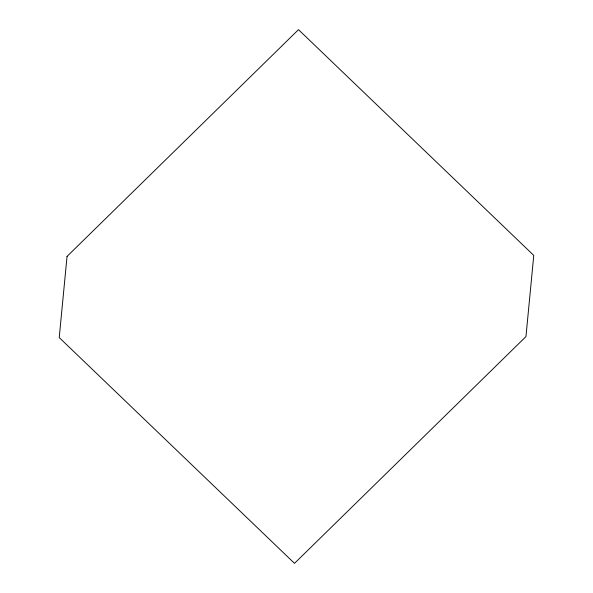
<?xml version="1.0" encoding="UTF-8"?>
<svg xmlns="http://www.w3.org/2000/svg" width="593" height="593" viewBox="0 0 593 593"><rect width="100%" height="100%" fill="white"/><g stroke="black" fill="none" stroke-linecap="round" stroke-linejoin="round"><path stroke-width="0.89" d="M67.046 256.413L59.233 337.58L294.506 563.35L525.954 336.587L533.767 255.42L298.494 29.65L67.046 256.413"/></g></svg>
